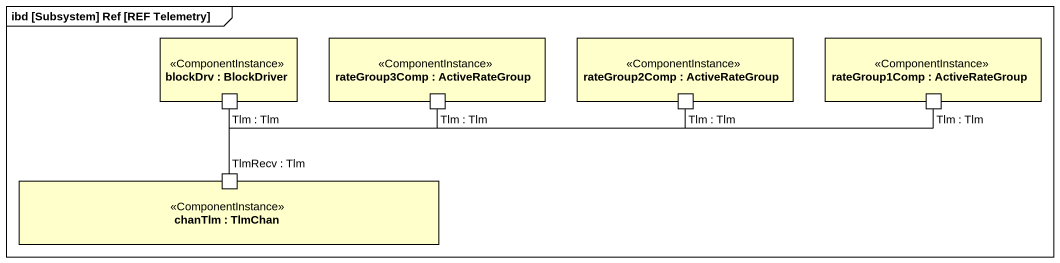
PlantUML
@startuml
mainframe ibd [Subsystem] Ref [REF Telemetry]
rectangle "blockDrv : BlockDriver" as blockDrv <<ComponentInstance>> {
  port "Tlm : Tlm" as Tlm_Tlm
}
rectangle "rateGroup3Comp : ActiveRateGroup" as rateGroup3Comp <<ComponentInstance>> {
  port "Tlm : Tlm" as Tlm_Tlm_2
}
rectangle "rateGroup2Comp : ActiveRateGroup" as rateGroup2Comp <<ComponentInstance>> {
  port "Tlm : Tlm" as Tlm_Tlm_3
}
rectangle "rateGroup1Comp : ActiveRateGroup" as rateGroup1Comp <<ComponentInstance>> {
  port "Tlm : Tlm" as Tlm_Tlm_4
}
rectangle "chanTlm : TlmChan" as chanTlm <<ComponentInstance>> {
  port "TlmRecv : Tlm" as TlmRecv_Tlm
}
Tlm_Tlm -- TlmRecv_Tlm
Tlm_Tlm_2 -left- TlmRecv_Tlm
Tlm_Tlm_3 -left- TlmRecv_Tlm
Tlm_Tlm_4 -left- TlmRecv_Tlm
@enduml
